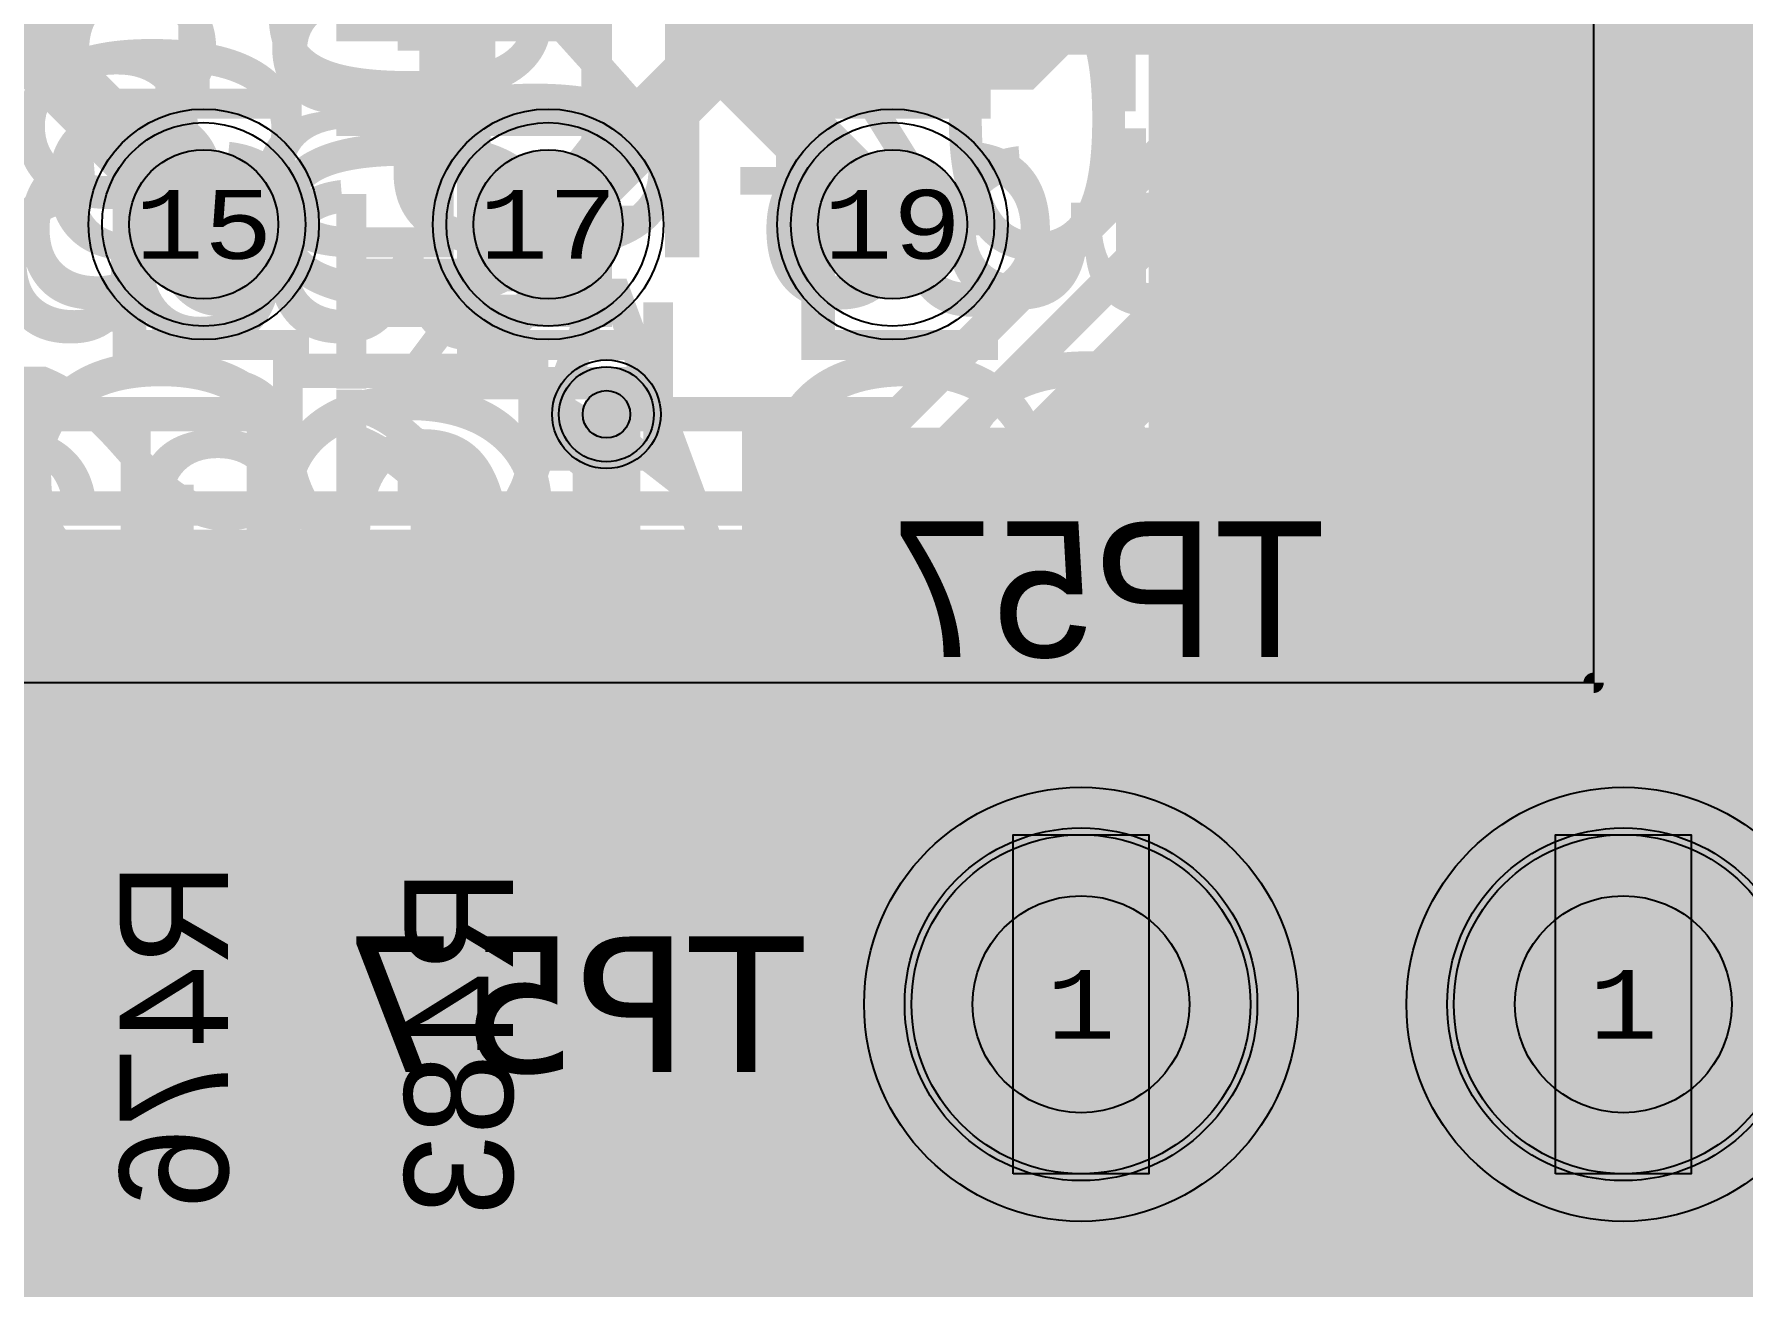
# Model space of a CAD drawing. Extents: x -28 to 199, y -61 to 255.
# Drawn here: x 127.28 to 139.88, y 136.67 to 145.9 of the extents above; entities that cross this region are included whole.
import ezdxf
from ezdxf.enums import TextEntityAlignment as Align

# ---------------------------------------------------------------- set-up
doc = ezdxf.new("R2010")
doc.units = 0
doc.header["$MEASUREMENT"] = 0
for name, color, linetype in [('ASSEMBLY_OUTLINES_BTM', 191, 'CONTINUOUS'), ('ASSEMBLY_OUTLINES_TOP', 102, 'CONTINUOUS'), ('ASSEMBLY_PART_NUMBERS_BTM', 191, 'CONTINUOUS'), ('ASSEMBLY_PART_NUMBERS_TOP', 102, 'CONTINUOUS'), ('ASSEMBLY_REF_DES_BTM', 191, 'CONTINUOUS'), ('DRILL_DRAWING', 21, 'CONTINUOUS'), ('GENERATED_SILKSCREEN_BTM', 255, 'CONTINUOUS'), ('GENERATED_SILKSCREEN_TOP', 140, 'CONTINUOUS'), ('PART_HOLES_LAYER_2', 30, 'CONTINUOUS'), ('PART_HOLES_LAYER_3', 30, 'CONTINUOUS'), ('PART_HOLES_LAYER_BOTTOM', 30, 'CONTINUOUS'), ('PART_HOLES_LAYER_TOP', 30, 'CONTINUOUS'), ('PART_PADS_LAYER_2', 230, 'CONTINUOUS'), ('PART_PADS_LAYER_3', 81, 'CONTINUOUS'), ('PART_PADS_LAYER_BOTTOM', 10, 'CONTINUOUS'), ('PART_PADS_LAYER_TOP', 150, 'CONTINUOUS'), ('PIN_NUMBERS_BTM', 8, 'CONTINUOUS'), ('PIN_NUMBERS_TOP', 8, 'CONTINUOUS'), ('PLACEMENT_OUTLINES_BTM', 222, 'CONTINUOUS'), ('PLACEMENT_OUTLINES_TOP', 130, 'CONTINUOUS'), ('PLANE_DATA_LAYER_2', 230, 'CONTINUOUS'), ('PLANE_DATA_LAYER_3', 81, 'CONTINUOUS'), ('PLANE_DATA_LAYER_TOP', 150, 'CONTINUOUS'), ('PLANE_SHAPES_LAYER_2', 230, 'CONTINUOUS'), ('PLANE_SHAPES_LAYER_3', 81, 'CONTINUOUS'), ('PLANE_SHAPES_LAYER_TOP', 150, 'CONTINUOUS'), ('SILKSCREEN_OUTLINES_BTM', 211, 'CONTINUOUS'), ('SILKSCREEN_OUTLINES_TOP', 150, 'CONTINUOUS'), ('SILKSCREEN_REF_DES_BTM', 211, 'CONTINUOUS'), ('SOLDERMASK_PADS_BTM', 12, 'CONTINUOUS'), ('SOLDERMASK_PADS_TOP', 180, 'CONTINUOUS'), ('TRACES_LAYER_2', 230, 'CONTINUOUS'), ('TRACES_LAYER_BOTTOM', 10, 'CONTINUOUS'), ('TRACES_LAYER_TOP', 150, 'CONTINUOUS'), ('VIA_HOLES_LAYER_2', 30, 'CONTINUOUS'), ('VIA_HOLES_LAYER_3', 30, 'CONTINUOUS'), ('VIA_HOLES_LAYER_BOTTOM', 30, 'CONTINUOUS'), ('VIA_HOLES_LAYER_TOP', 30, 'CONTINUOUS'), ('VIA_PADS_LAYER_2', 230, 'CONTINUOUS'), ('VIA_PADS_LAYER_3', 81, 'CONTINUOUS'), ('VIA_PADS_LAYER_BOTTOM', 10, 'CONTINUOUS'), ('VIA_PADS_LAYER_TOP', 150, 'CONTINUOUS')]:
    doc.layers.add(name, color=color, linetype=linetype)
doc.styles.add('COURIER_NEW', font='COUR.TTF')
doc.styles.add('VERDANA', font='verdana.TTF')
doc.styles.add('VERIBEST_GERBER_0', font='txt')

msp = doc.modelspace()

# ---------------------------------------------------------------- hatches: boundary and pattern name
at = {"layer": 'PART_HOLES_LAYER_2'}
h = msp.add_hatch(color=256, dxfattribs=at)
edge = h.paths.add_edge_path()
edge.add_arc((128.53, 144.5), 0.55, 0, 360)
h = msp.add_hatch(color=256, dxfattribs=at)
edge = h.paths.add_edge_path()
edge.add_arc((131.07, 144.5), 0.55, 0, 360)
h = msp.add_hatch(color=256, dxfattribs=at)
edge = h.paths.add_edge_path()
edge.add_arc((133.61, 144.5), 0.55, 0, 360)
h = msp.add_hatch(color=256, dxfattribs=at)
edge = h.paths.add_edge_path()
edge.add_arc((135, 138.75), 0.8, 0, 360)
h = msp.add_hatch(color=256, dxfattribs=at)
edge = h.paths.add_edge_path()
edge.add_arc((139, 138.75), 0.8, 0, 360)
at = {"layer": 'PART_HOLES_LAYER_3'}
h = msp.add_hatch(color=256, dxfattribs=at)
edge = h.paths.add_edge_path()
edge.add_arc((128.53, 144.5), 0.55, 0, 360)
h = msp.add_hatch(color=256, dxfattribs=at)
edge = h.paths.add_edge_path()
edge.add_arc((131.07, 144.5), 0.55, 0, 360)
h = msp.add_hatch(color=256, dxfattribs=at)
edge = h.paths.add_edge_path()
edge.add_arc((133.61, 144.5), 0.55, 0, 360)
h = msp.add_hatch(color=256, dxfattribs=at)
edge = h.paths.add_edge_path()
edge.add_arc((135, 138.75), 0.8, 0, 360)
h = msp.add_hatch(color=256, dxfattribs=at)
edge = h.paths.add_edge_path()
edge.add_arc((139, 138.75), 0.8, 0, 360)
at = {"layer": 'PART_HOLES_LAYER_BOTTOM'}
h = msp.add_hatch(color=256, dxfattribs=at)
edge = h.paths.add_edge_path()
edge.add_arc((128.53, 144.5), 0.55, 0, 360)
h = msp.add_hatch(color=256, dxfattribs=at)
edge = h.paths.add_edge_path()
edge.add_arc((131.07, 144.5), 0.55, 0, 360)
h = msp.add_hatch(color=256, dxfattribs=at)
edge = h.paths.add_edge_path()
edge.add_arc((133.61, 144.5), 0.55, 0, 360)
h = msp.add_hatch(color=256, dxfattribs=at)
edge = h.paths.add_edge_path()
edge.add_arc((135, 138.75), 0.8, 0, 360)
h = msp.add_hatch(color=256, dxfattribs=at)
edge = h.paths.add_edge_path()
edge.add_arc((139, 138.75), 0.8, 0, 360)
at = {"layer": 'PART_HOLES_LAYER_TOP'}
h = msp.add_hatch(color=256, dxfattribs=at)
edge = h.paths.add_edge_path()
edge.add_arc((128.53, 144.5), 0.55, 0, 360)
h = msp.add_hatch(color=256, dxfattribs=at)
edge = h.paths.add_edge_path()
edge.add_arc((131.07, 144.5), 0.55, 0, 360)
h = msp.add_hatch(color=256, dxfattribs=at)
edge = h.paths.add_edge_path()
edge.add_arc((133.61, 144.5), 0.55, 0, 360)
h = msp.add_hatch(color=256, dxfattribs=at)
edge = h.paths.add_edge_path()
edge.add_arc((135, 138.75), 0.8, 0, 360)
h = msp.add_hatch(color=256, dxfattribs=at)
edge = h.paths.add_edge_path()
edge.add_arc((139, 138.75), 0.8, 0, 360)
at = {"layer": 'PLANE_DATA_LAYER_2'}
for points in [[(135, 138.75), (136.114542, 139.864542)], [(135, 138.75), (133.885458, 137.635458)], [(135, 138.75), (136.114542, 137.635458)]]:
    msp.add_hatch(color=256, dxfattribs=at).paths.add_polyline_path(points, is_closed=False, flags=0)
at = {"layer": 'PLANE_DATA_LAYER_3'}
for points in [[(135, 138.75), (135, 140.3262)], [(135, 138.75), (133.4238, 138.75)], [(135, 138.75), (136.5762, 138.75)], [(135, 138.75), (135, 137.1738)]]:
    msp.add_hatch(color=256, dxfattribs=at).paths.add_polyline_path(points, is_closed=False, flags=0)
at = {"layer": 'PLANE_DATA_LAYER_TOP'}
h = msp.add_hatch(color=256, dxfattribs=at)
h.paths.add_polyline_path([(154.25, 152.209225, -0.5823694133109129), (154.134713, 152.143814, 0.5823676806362501), (153, 151.5), (153, 151.499999, 0.1354740775508314), (153.106186, 151.115287, -0.5823731847991889), (153.040775, 151), (144.250008, 151, 0.414213562373095), (144.25, 150.999992), (144.25, 146.483544, -0.414213562373095), (144.1738, 146.407344), (141.769081, 146.407344, 0.1989121882725248), (141.468561, 146.282864), (141.046025, 145.860328, 0.1989121882725126), (140.921545, 145.559808), (140.921545, 141.440665, 0.1427307751627057), (140.988072, 141.212362, -0.1427301909019749), (141, 141.171429), (141, 137.8262, -0.414213562373095), (140.9238, 137.75), (140.73867, 137.75, -0.1989133663345656), (140.684788, 137.772318), (140.390954, 138.066152, -0.198909955685367), (140.368636, 138.120033), (140.368636, 138.120034, -0.1031534785254389), (140.374987, 138.150489, 0.1031534113604272), (140.5, 138.749998), (140.5, 138.75, 0.9999999999999999), (137.5, 138.75), (137.5, 138.749998, 0.1031534113604272), (137.625013, 138.150489, -0.1031534785254389), (137.631364, 138.120034), (137.631364, 138.120033, -0.198909955685367), (137.609046, 138.066152), (136.065212, 136.522318, -0.1989133663345656), (136.01133, 136.5), (132.5762, 136.5, -0.414213562373095), (132.5, 136.5762), (132.5, 142.9238, -0.414213562373095), (132.5762, 143), (135.499992, 143, 0.414213562373095), (135.5, 143.000008), (135.5, 146.249992, 0.414213562373095), (135.499992, 146.25), (134.415417, 146.25, -0.6466125677111123), (134.35839, 146.37674, 0.1833038617632562), (134.61, 147.039999), (134.61, 147.04, 0.6130225687010995), (133.021693, 147.848638, -0.6130231653140926), (132.900664, 147.910256), (132.900664, 151.273831, -0.1989099556852985), (132.922982, 151.327712), (133.322952, 151.727682, -0.1989133663345373), (133.376834, 151.75), (144.249992, 151.75, 0.414213562373095), (144.25, 151.750008), (144.25, 153.3238, -0.414213562373095), (144.3262, 153.4), (154.1738, 153.4, -0.414213562373095), (154.25, 153.3238)], flags=0)
h.paths.add_polyline_path([(133.5, 138.75, -0.9999999999999999), (136.5, 138.75, -0.9999999999999999)], flags=0)
for points in [[(135, 138.75), (135, 140.3262)], [(135, 138.75), (133.4238, 138.75)], [(135, 138.75), (136.5762, 138.75)], [(135, 138.75), (135, 137.1738)]]:
    msp.add_hatch(color=256, dxfattribs=at).paths.add_polyline_path(points, is_closed=False, flags=0)
at = {"layer": 'PLANE_SHAPES_LAYER_2'}
h = msp.add_hatch(color=256, dxfattribs=at)
h.paths.add_polyline_path([(169.5, 129.25), (149.5, 129.25), (142.25, 122), (142.25, 90.5), (147.5, 90.5), (147.5, 80), (154, 80), (154, 69.25), (131.75, 69.25), (131.75, 73.25), (121.25, 73.25), (121.25, 81), (110.5, 81), (110.5, 125.75), (106.5, 125.75), (106.5, 128.75), (93.5, 128.75), (93.5, 120.25), (91.75, 120.25), (91.75, 121.5), (80, 121.5), (80, 118.25), (73.25, 118.25), (73.25, 124.5), (67.5, 124.5), (67.5, 128), (57.75, 128), (57.75, 120.25), (55.25, 120.25), (55.25, 121.5), (47.5, 121.5), (47.5, 119), (35, 119), (35, 134.75), (32.75, 134.75), (32.75, 159.75), (29.25, 159.75), (29.25, 175.25), (22.5, 175.25), (22.5, 195.25), (17.25, 195.25), (17.25, 198), (22.5, 198), (22.5, 216.5), (40.25, 216.5), (40.25, 235.5), (54.5, 235.5), (54.5, 254), (87.25, 254), (87.25, 236.25), (86.25, 236.25), (86.25, 228.75), (81, 228.75), (81, 218.75), (95.25, 218.75), (95.25, 194.5), (87, 194.5), (87, 172), (131.1, 172), (131.1, 208.75), (115.5, 208.75), (115.5, 213.75), (106.75, 213.75), (106.75, 218.75), (110.25, 222.25), (110.25, 226.25), (142.5, 226.25), (142.5, 221.5), (160.5, 221.5), (160.5, 240.75), (169.5, 240.75)])
h.paths.add_polyline_path([(35.5, 149.5), (41.75, 149.5), (41.75, 152), (39.25, 152), (39.25, 154), (37.75, 154), (37.75, 152), (35.5, 152)], flags=16)
h.paths.add_polyline_path([(37.5, 125.75), (37.5, 128.75), (42.75, 128.75), (42.75, 125.75)], flags=16)
h.paths.add_polyline_path([(52, 127.75), (52, 130.75), (54.25, 130.75), (54.25, 127.75)], flags=16)
h.paths.add_polyline_path([(50.75, 219.5), (50.75, 226.5), (71.75, 226.5), (71.75, 219.5)], flags=16)
h.paths.add_polyline_path([(66.5, 150.75), (66.5, 177.5), (72.25, 177.5), (72.25, 150.75)], flags=16)
h.paths.add_polyline_path([(47.25, 185.25), (73, 185.25), (73, 188.25), (70.25, 188.25), (70.25, 191), (47.25, 191)], flags=16)
h.paths.add_polyline_path([(84.5, 208), (84.5, 212.75), (85, 212.75), (85, 208)], flags=16)
h.paths.add_polyline_path([(61.5, 137.25), (87.75, 137.25), (87.75, 140.5), (84.75, 140.5), (84.75, 143), (61.5, 143)], flags=16)
h.paths.add_polyline_path([(88.75, 127), (88.75, 130), (91, 130), (91, 127)], flags=16)
h.paths.add_polyline_path([(85.5, 130.25), (85.5, 132.5), (91, 132.5), (91, 130.25)], flags=16)
h.paths.add_polyline_path([(108.75, 142.25), (135.75, 142.25), (135.75, 145.75), (132.25, 145.75), (132.25, 149), (108.75, 149)], flags=16)
h.paths.add_polyline_path([(114.25, 126.75), (140.75, 126.75), (140.75, 129.75), (137.25, 129.75), (137.25, 133), (114.25, 133)], flags=16)
h.paths.add_polyline_path([(155.25, 180.25), (166.25, 180.25), (166.25, 186.25), (152.25, 186.25), (152.25, 183), (155.25, 183)], flags=16)
at = {"layer": 'PLANE_SHAPES_LAYER_3'}
h = msp.add_hatch(color=256, dxfattribs=at)
h.paths.add_polyline_path([(169.5, 129.25), (149.5, 129.25), (142.25, 122), (142.25, 90.5), (147.5, 90.5), (147.5, 80), (154, 80), (154, 69.25), (131.75, 69.25), (131.75, 73.25), (121.25, 73.25), (121.25, 81), (110.5, 81), (110.5, 125.75), (106.5, 125.75), (106.5, 128.75), (93.5, 128.75), (93.5, 120.25), (91.75, 120.25), (91.75, 121.5), (80, 121.5), (80, 118.25), (73.25, 118.25), (73.25, 124.5), (67.5, 124.5), (67.5, 127.75), (58.25, 127.75), (58.25, 130.25), (88.75, 130.25), (88.75, 127), (91, 127), (91, 132.5), (55, 132.5), (55, 131.25), (52, 131.25), (52, 127.75), (55, 127.75), (55, 127.25), (57.75, 127.25), (57.75, 120.25), (55.25, 120.25), (55.25, 121.5), (47.5, 121.5), (47.5, 119), (35, 119), (35, 134.75), (32.75, 134.75), (32.75, 159.75), (29.25, 159.75), (29.25, 175.25), (22.5, 175.25), (22.5, 195.25), (17.25, 195.25), (17.25, 198), (22.5, 198), (22.5, 216.5), (40.25, 216.5), (40.25, 235.5), (54.5, 235.5), (54.5, 254), (87.25, 254), (87.25, 236.25), (86.25, 236.25), (86.25, 228.75), (81, 228.75), (81, 218.75), (95.25, 218.75), (95.25, 194.5), (87, 194.5), (87, 172), (131.1, 172), (131.1, 208.75), (115.5, 208.75), (115.5, 213.75), (106.75, 213.75), (106.75, 218.75), (110.25, 222.25), (110.25, 226.25), (142.5, 226.25), (142.5, 221.5), (160.5, 221.5), (160.5, 240.75), (169.5, 240.75)])
h.paths.add_polyline_path([(35.5, 149.5), (41.75, 149.5), (41.75, 152), (39.25, 152), (39.25, 154), (37.75, 154), (37.75, 152), (35.5, 152)], flags=16)
h.paths.add_polyline_path([(37.5, 125.75), (37.5, 128.75), (42.75, 128.75), (42.75, 125.75)], flags=16)
h.paths.add_polyline_path([(50.75, 219.5), (50.75, 226.5), (71.75, 226.5), (71.75, 219.5)], flags=16)
h.paths.add_polyline_path([(66.5, 150.75), (66.5, 177.5), (72.25, 177.5), (72.25, 150.75)], flags=16)
h.paths.add_polyline_path([(47.25, 185.25), (73, 185.25), (73, 188.25), (70.25, 188.25), (70.25, 191), (47.25, 191)], flags=16)
h.paths.add_polyline_path([(84.5, 208), (84.5, 212.75), (85, 212.75), (85, 208)], flags=16)
h.paths.add_polyline_path([(61.5, 137.25), (87.75, 137.25), (87.75, 140.5), (84.75, 140.5), (84.75, 143), (61.5, 143)], flags=16)
h.paths.add_polyline_path([(108.75, 142.25), (135.75, 142.25), (135.75, 145.75), (132.25, 145.75), (132.25, 149), (108.75, 149)], flags=16)
h.paths.add_polyline_path([(114.25, 126.75), (140.75, 126.75), (140.75, 129.75), (137.25, 129.75), (137.25, 133), (114.25, 133)], flags=16)
h.paths.add_polyline_path([(155.25, 180.25), (166.25, 180.25), (166.25, 186.25), (152.25, 186.25), (152.25, 183), (155.25, 183)], flags=16)
at = {"layer": 'VIA_HOLES_LAYER_2'}
h = msp.add_hatch(color=256, dxfattribs=at)
edge = h.paths.add_edge_path()
edge.add_arc((131.5, 143.1), 0.175, 0, 360)
at = {"layer": 'VIA_HOLES_LAYER_3'}
h = msp.add_hatch(color=256, dxfattribs=at)
edge = h.paths.add_edge_path()
edge.add_arc((131.5, 143.1), 0.175, 0, 360)
at = {"layer": 'VIA_HOLES_LAYER_BOTTOM'}
h = msp.add_hatch(color=256, dxfattribs=at)
edge = h.paths.add_edge_path()
edge.add_arc((131.5, 143.1), 0.175, 0, 360)
at = {"layer": 'VIA_HOLES_LAYER_TOP'}
h = msp.add_hatch(color=256, dxfattribs=at)
edge = h.paths.add_edge_path()
edge.add_arc((131.5, 143.1), 0.175, 0, 360)

# ---------------------------------------------------------------- linework, layer by layer
at = {"layer": 'ASSEMBLY_OUTLINES_BTM'}
msp.add_lwpolyline([(134.5, 137.5), (134.5, 140), (135.5, 140), (135.5, 137.5)], close=True, dxfattribs=at)
msp.add_circle((135, 138.75), 1.6, dxfattribs=at)
at = {"layer": 'ASSEMBLY_OUTLINES_TOP', "const_width": 0.2}
msp.add_lwpolyline([(105.58, 141.12), (105.58, 150.42), (138.78, 150.42), (138.78, 141.12)], close=True, dxfattribs=at)
at = {"layer": 'ASSEMBLY_OUTLINES_TOP'}
msp.add_lwpolyline([(138.5, 137.5), (138.5, 140), (139.5, 140), (139.5, 137.5)], close=True, dxfattribs=at)
msp.add_circle((139, 138.75), 1.6, dxfattribs=at)
at = {"layer": 'GENERATED_SILKSCREEN_BTM', "const_width": 0.15}
for points in [[(133.692, 141.323), (133.694, 141.316), (133.693, 141.309), (133.689, 141.303), (133.683, 141.299), (133.676, 141.297), (133.669, 141.296), (133.663, 141.298), (133.658, 141.304), (133.119, 142.263), (133.117, 142.268), (133.117, 142.272), (133.117, 142.276), (133.119, 142.28), (133.122, 142.286), (133.126, 142.29), (133.131, 142.292), (133.136, 142.293), (133.811, 142.293), (133.818, 142.291), (133.824, 142.286), (133.827, 142.28), (133.828, 142.272), (133.827, 142.265), (133.824, 142.258), (133.818, 142.253), (133.811, 142.252), (133.17, 142.252), (133.692, 141.323)], [(134.587, 141.949), (134.591, 141.948), (134.594, 141.947), (134.598, 141.945), (134.734, 141.835), (134.734, 142.252), (134.081, 142.252), (134.074, 142.254), (134.068, 142.258), (134.065, 142.265), (134.064, 142.272), (134.065, 142.28), (134.068, 142.286), (134.074, 142.291), (134.081, 142.293), (134.756, 142.293), (134.763, 142.291), (134.769, 142.286), (134.774, 142.28), (134.776, 142.273), (134.776, 141.792), (134.775, 141.785), (134.772, 141.78), (134.768, 141.777), (134.761, 141.775), (134.757, 141.773), (134.752, 141.772), (134.747, 141.773), (134.743, 141.776), (134.58, 141.909), (134.257, 141.909), (134.101, 141.782), (134.101, 141.46), (134.257, 141.335), (134.58, 141.335), (134.743, 141.467), (134.75, 141.47), (134.756, 141.47), (134.763, 141.466), (134.768, 141.461), (134.772, 141.454), (134.774, 141.447), (134.773, 141.443), (134.772, 141.44), (134.77, 141.437), (134.767, 141.435), (134.598, 141.297), (134.595, 141.295), (134.591, 141.295), (134.587, 141.293), (134.25, 141.293), (134.248, 141.293), (134.246, 141.294), (134.245, 141.294), (134.243, 141.295), (134.241, 141.295), (134.237, 141.297), (134.068, 141.435), (134.065, 141.438), (134.064, 141.44), (134.062, 141.446), (134.061, 141.45), (134.061, 141.792), (134.062, 141.796), (134.064, 141.802), (134.064, 141.804), (134.066, 141.805), (134.067, 141.807), (134.068, 141.809), (134.237, 141.945), (134.242, 141.947), (134.246, 141.948), (134.25, 141.949), (134.587, 141.949)], [(135.012, 141.913), (135.009, 141.915), (135.008, 141.92), (135.006, 141.925), (135.005, 141.93), (135.005, 142.136), (135.006, 142.141), (135.008, 142.144), (135.008, 142.147), (135.009, 142.148), (135.011, 142.149), (135.012, 142.151), (135.182, 142.289), (135.187, 142.291), (135.191, 142.292), (135.195, 142.293), (135.699, 142.293), (135.708, 142.291), (135.714, 142.286), (135.719, 142.28), (135.721, 142.273), (135.721, 141.313), (135.719, 141.305), (135.714, 141.3), (135.708, 141.297), (135.701, 141.296), (135.693, 141.297), (135.686, 141.3), (135.681, 141.305), (135.679, 141.313), (135.679, 141.773), (135.195, 141.773), (135.188, 141.774), (135.186, 141.775), (135.184, 141.775), (135.182, 141.776), (135.012, 141.913)], [(135.679, 142.252), (135.201, 142.252), (135.045, 142.126), (135.045, 141.94), (135.201, 141.813), (135.679, 141.813), (135.679, 142.252)], [(136.328, 141.313), (136.327, 141.306), (136.322, 141.3), (136.315, 141.297), (136.308, 141.296), (136.302, 141.297), (136.295, 141.3), (136.29, 141.306), (136.288, 141.313), (136.288, 142.252), (135.971, 142.252), (135.964, 142.254), (135.958, 142.258), (135.955, 142.265), (135.954, 142.272), (135.955, 142.28), (135.958, 142.287), (135.964, 142.292), (135.971, 142.293), (136.646, 142.293), (136.653, 142.292), (136.659, 142.287), (136.662, 142.28), (136.663, 142.272), (136.662, 142.265), (136.659, 142.258), (136.653, 142.254), (136.646, 142.252), (136.328, 142.252), (136.328, 141.313)], [(128.2108, 139.1256), (128.2092, 139.1232), (128.2052, 139.1224), (128.2012, 139.12), (128.1972, 139.12), (128.0324, 139.12), (128.0284, 139.12), (128.026, 139.1224), (128.0236, 139.1224), (128.0228, 139.1232), (128.022, 139.124), (128.0196, 139.1256), (127.91, 139.2616), (127.9084, 139.2656), (127.9076, 139.268), (127.9068, 139.272), (127.9068, 139.6752), (127.9084, 139.6824), (127.9124, 139.6864), (127.9172, 139.6912), (127.9228, 139.6928), (128.6908, 139.6928), (128.6972, 139.6912), (128.7012, 139.6872), (128.7036, 139.6824), (128.7044, 139.6768), (128.7036, 139.6704), (128.7012, 139.6648), (128.6972, 139.6608), (128.6908, 139.6592), (128.3228, 139.6592), (128.3228, 139.2832), (128.6956, 139.152), (128.7012, 139.1488), (128.7044, 139.1432), (128.7052, 139.1368), (128.7036, 139.132), (128.7012, 139.1272), (128.6964, 139.1232), (128.6916, 139.1208), (128.6852, 139.1224), (128.3124, 139.2536), (128.2108, 139.1256)], [(127.9396, 139.6592), (127.9396, 139.276), (128.0404, 139.152), (128.1892, 139.152), (128.2908, 139.276), (128.2908, 139.6592), (127.9396, 139.6592)], [(130.3108, 139.0752), (130.3092, 139.0728), (130.3052, 139.072), (130.3012, 139.0696), (130.2972, 139.0696), (130.1324, 139.0696), (130.1284, 139.0696), (130.126, 139.072), (130.1236, 139.072), (130.1228, 139.0728), (130.122, 139.0736), (130.1196, 139.0752), (130.01, 139.2112), (130.0084, 139.2152), (130.0076, 139.2176), (130.0068, 139.2216), (130.0068, 139.6248), (130.0084, 139.632), (130.0124, 139.636), (130.0172, 139.6408), (130.0228, 139.6424), (130.7908, 139.6424), (130.7972, 139.6408), (130.8012, 139.6368), (130.8036, 139.632), (130.8044, 139.6264), (130.8036, 139.62), (130.8012, 139.6144), (130.7972, 139.6104), (130.7908, 139.6088), (130.4228, 139.6088), (130.4228, 139.2328), (130.7956, 139.1016), (130.8012, 139.0984), (130.8044, 139.0928), (130.8052, 139.0864), (130.8036, 139.0816), (130.8012, 139.0768), (130.7964, 139.0728), (130.7916, 139.0704), (130.7852, 139.072), (130.4124, 139.2032), (130.3108, 139.0752)], [(130.0396, 139.6088), (130.0396, 139.2256), (130.1404, 139.1016), (130.2892, 139.1016), (130.3908, 139.2256), (130.3908, 139.6088), (130.0396, 139.6088)], [(128.6908, 138.4504), (128.6972, 138.4496), (128.7012, 138.4456), (128.7036, 138.44), (128.7044, 138.4344), (128.7036, 138.4288), (128.7012, 138.424), (128.6972, 138.42), (128.6908, 138.4184), (128.4484, 138.4184), (128.4484, 138.3808), (128.4468, 138.3752), (128.4436, 138.3704), (128.438, 138.368), (128.4324, 138.3672), (128.426, 138.368), (128.4204, 138.3704), (128.4164, 138.3752), (128.4156, 138.3808), (128.4156, 138.4184), (127.9452, 138.4184), (127.9412, 138.4192), (127.938, 138.4208), (127.9348, 138.4248), (127.9324, 138.4288), (127.9308, 138.4336), (127.93, 138.4384), (127.9308, 138.4424), (127.934, 138.4464), (128.4196, 138.932), (128.4244, 138.9352), (128.4292, 138.9368), (128.434, 138.936), (128.4396, 138.9328), (128.4436, 138.9312), (128.446, 138.928), (128.4476, 138.9248), (128.4484, 138.9208), (128.4484, 138.4504), (128.6908, 138.4504)], [(128.4156, 138.8808), (127.986, 138.4504), (128.4156, 138.4504), (128.4156, 138.8808)], [(130.5156, 138.8304), (130.086, 138.4), (130.5156, 138.4), (130.5156, 138.8304)], [(130.7908, 138.4), (130.7972, 138.3992), (130.8012, 138.3952), (130.8036, 138.3896), (130.8044, 138.384), (130.8036, 138.3784), (130.8012, 138.3736), (130.7972, 138.3696), (130.7908, 138.368), (130.5484, 138.368), (130.5484, 138.3304), (130.5468, 138.3248), (130.5436, 138.32), (130.538, 138.3176), (130.5324, 138.3168), (130.526, 138.3176), (130.5204, 138.32), (130.5164, 138.3248), (130.5156, 138.3304), (130.5156, 138.368), (130.0452, 138.368), (130.0412, 138.3688), (130.038, 138.3704), (130.0348, 138.3744), (130.0324, 138.3784), (130.0308, 138.3832), (130.03, 138.388), (130.0308, 138.392), (130.034, 138.396), (130.5196, 138.8816), (130.5244, 138.8848), (130.5292, 138.8864), (130.534, 138.8856), (130.5396, 138.8824), (130.5436, 138.8808), (130.546, 138.8776), (130.5476, 138.8744), (130.5484, 138.8704), (130.5484, 138.4), (130.7908, 138.4)], [(128.6828, 138.0696), (128.6884, 138.0712), (128.694, 138.0704), (128.6988, 138.0664), (128.702, 138.0624), (128.7036, 138.0568), (128.7044, 138.0512), (128.702, 138.0464), (128.698, 138.0424), (127.9308, 137.6112), (127.9268, 137.6096), (127.9236, 137.6096), (127.9204, 137.6096), (127.9172, 137.6112), (127.9124, 137.6136), (127.9092, 137.6168), (127.9076, 137.6208), (127.9068, 137.6248), (127.9068, 138.1648), (127.9084, 138.1704), (127.9124, 138.1744), (127.9172, 138.1776), (127.9236, 138.1784), (127.9292, 138.1776), (127.9348, 138.1744), (127.9388, 138.1704), (127.9396, 138.1648), (127.9396, 137.652), (128.6828, 138.0696)], [(130.302, 137.5928), (130.3788, 137.6184), (130.4556, 137.5928), (130.458, 137.5928), (130.4612, 137.592), (130.7084, 137.592), (130.7108, 137.592), (130.7132, 137.5928), (130.7164, 137.5936), (130.7196, 137.5968), (130.802, 137.6768), (130.8052, 137.68), (130.806, 137.6848), (130.8068, 137.688), (130.8068, 137.9816), (130.8068, 137.984), (130.806, 137.9864), (130.8052, 137.9896), (130.802, 137.9928), (130.7196, 138.0728), (130.7164, 138.076), (130.7132, 138.0776), (130.7084, 138.0776), (130.4612, 138.0776), (130.458, 138.0776), (130.4564, 138.0776), (130.4556, 138.0768), (130.3788, 138.0512), (130.302, 138.0768), (130.3012, 138.0776), (130.2964, 138.0776), (130.1044, 138.0776), (130.1012, 138.0776), (130.0972, 138.076), (130.0932, 138.0728), (130.0108, 137.9928), (130.0084, 137.9896), (130.0076, 137.9864), (130.0068, 137.984), (130.0068, 137.9816), (130.0068, 137.688), (130.0076, 137.6848), (130.0084, 137.68), (130.0108, 137.6768), (130.0932, 137.5968), (130.098, 137.5936), (130.1012, 137.5928), (130.1044, 137.592), (130.2964, 137.592), (130.2996, 137.592), (130.3012, 137.5928), (130.302, 137.5928)], [(130.1132, 138.0456), (130.2948, 138.0456), (130.3636, 138.024), (130.3636, 137.6472), (130.2948, 137.624), (130.1132, 137.624), (130.0396, 137.6944), (130.0396, 137.9736), (130.1132, 138.0456)], [(130.4644, 138.0456), (130.7012, 138.0456), (130.774, 137.9736), (130.774, 137.6944), (130.7012, 137.624), (130.4644, 137.624), (130.3956, 137.6472), (130.3956, 138.024), (130.4644, 138.0456)], [(127.91, 136.9928), (128.0196, 136.8584), (128.0236, 136.8544), (128.03, 136.8536), (128.034, 136.8544), (128.0388, 136.856), (128.042, 136.8584), (128.0452, 136.8624), (128.0476, 136.8664), (128.0484, 136.8704), (128.0484, 136.8744), (128.046, 136.8776), (127.9396, 137.0088), (127.9396, 137.268), (128.0404, 137.3912), (128.3276, 137.3912), (128.2388, 137.2824), (128.238, 137.2792), (128.2372, 137.2776), (128.2372, 137.2768), (128.2364, 137.2768), (128.2356, 137.2728), (128.2356, 137.0032), (128.2364, 137), (128.2372, 136.9992), (128.2372, 136.9984), (128.238, 136.996), (128.2388, 136.9928), (128.3476, 136.8584), (128.35, 136.8576), (128.3508, 136.856), (128.3516, 136.8552), (128.3532, 136.8552), (128.3588, 136.8536), (128.3612, 136.8528), (128.5812, 136.8528), (128.5852, 136.8536), (128.5884, 136.8552), (128.5916, 136.856), (128.594, 136.8584), (128.7036, 136.9928), (128.7052, 136.9968), (128.706, 136.9976), (128.706, 136.9992), (128.7068, 137.0008), (128.7068, 137.0016), (128.7068, 137.0032), (128.7068, 137.2728), (128.706, 137.276), (128.7052, 137.2792), (128.7036, 137.2824), (128.594, 137.4168), (128.5924, 137.4184), (128.5916, 137.42), (128.5892, 137.4216), (128.5836, 137.4232), (128.5812, 137.424), (128.0324, 137.424), (128.0284, 137.4232), (128.0252, 137.4216), (128.0236, 137.42), (128.022, 137.4184), (128.0196, 137.4168), (127.91, 137.2824), (127.9092, 137.2792), (127.9084, 137.2768), (127.9076, 137.276), (127.9068, 137.2728), (127.9068, 137.0032), (127.9076, 137), (127.9076, 136.9992), (127.9084, 136.9984), (127.9092, 136.996), (127.91, 136.9928)], [(128.3692, 137.3912), (128.5732, 137.3912), (128.674, 137.268), (128.674, 137.0096), (128.5732, 136.8848), (128.3692, 136.8848), (128.2676, 137.0096), (128.2676, 137.268), (128.3692, 137.3912)], [(130.8036, 137.2392), (130.694, 137.3744), (130.69, 137.3784), (130.6876, 137.3792), (130.6852, 137.3792), (130.6796, 137.3784), (130.674, 137.3752), (130.67, 137.3712), (130.6668, 137.3664), (130.666, 137.3608), (130.6676, 137.3552), (130.774, 137.2248), (130.774, 136.9664), (130.6732, 136.8416), (130.5244, 136.8416), (130.4228, 136.9648), (130.4228, 137.0976), (130.4212, 137.104), (130.418, 137.108), (130.4124, 137.1104), (130.4068, 137.1112), (130.4012, 137.1104), (130.3956, 137.108), (130.3924, 137.104), (130.3908, 137.0976), (130.3908, 136.9648), (130.2892, 136.8416), (130.1404, 136.8416), (130.0396, 136.9664), (130.0396, 137.2248), (130.146, 137.3552), (130.1476, 137.3608), (130.1468, 137.3664), (130.1444, 137.3712), (130.1396, 137.3752), (130.1348, 137.3784), (130.1292, 137.3792), (130.126, 137.3792), (130.1236, 137.3784), (130.1196, 137.3744), (130.01, 137.2392), (130.0092, 137.2368), (130.0084, 137.2344), (130.0076, 137.2336), (130.0068, 137.2304), (130.0068, 136.9608), (130.0076, 136.9568), (130.0084, 136.9552), (130.0092, 136.9528), (130.01, 136.9504), (130.1196, 136.8152), (130.1236, 136.8128), (130.1268, 136.812), (130.1292, 136.8104), (130.1324, 136.8096), (130.2972, 136.8096), (130.2996, 136.8104), (130.3052, 136.812), (130.3092, 136.8128), (130.3108, 136.8152), (130.4068, 136.9328), (130.5028, 136.8152), (130.5044, 136.8144), (130.506, 136.8128), (130.5068, 136.812), (130.5084, 136.812), (130.514, 136.8104), (130.5164, 136.8096), (130.6812, 136.8096), (130.6852, 136.8104), (130.6884, 136.812), (130.6916, 136.8128), (130.694, 136.8152), (130.8036, 136.9504), (130.8052, 136.9536), (130.806, 136.9544), (130.806, 136.9568), (130.8068, 136.9576), (130.8068, 136.9584), (130.8068, 136.9608), (130.8068, 137.2304), (130.806, 137.2336), (130.8052, 137.2368), (130.8036, 137.2392)]]:
    msp.add_lwpolyline(points, dxfattribs=at)
msp.add_lwpolyline([(133.4, 138.75, -1), (136.6, 138.75, -1)], format="xyb", close=True, dxfattribs=at)
at = {"layer": 'GENERATED_SILKSCREEN_TOP', "const_width": 0.15}
msp.add_lwpolyline([(138.780005, 141.12, -0.4142135624), (138.78, 141.119995), (105.58, 141.119995, -0.4142135624), (105.579995, 141.12), (105.579995, 150.42, -0.4142135624), (105.58, 150.420005), (107.080269, 150.420005, 7.9139e-06), (107.080278, 150.419995), (105.580005, 150.419995), (105.580005, 141.120005), (138.779995, 141.120005), (138.779995, 150.419995), (107.719722, 150.419995, 7.9139e-06), (107.719731, 150.420005), (138.78, 150.420005, -0.4142135624), (138.780005, 150.42), (138.780005, 141.12)], format="xyb", dxfattribs=at)
msp.add_lwpolyline([(137.4, 138.75, -1), (140.6, 138.75, -1)], format="xyb", close=True, dxfattribs=at)
at = {"layer": 'PART_HOLES_LAYER_2'}
for centre, radius in [((128.53, 144.5), 0.55), ((131.07, 144.5), 0.55), ((133.61, 144.5), 0.55), ((135, 138.75), 0.8), ((139, 138.75), 0.8)]:
    msp.add_circle(centre, radius, dxfattribs=at)
at = {"layer": 'PART_HOLES_LAYER_3'}
for centre, radius in [((128.53, 144.5), 0.55), ((131.07, 144.5), 0.55), ((133.61, 144.5), 0.55), ((135, 138.75), 0.8), ((139, 138.75), 0.8)]:
    msp.add_circle(centre, radius, dxfattribs=at)
at = {"layer": 'PART_HOLES_LAYER_BOTTOM'}
for centre, radius in [((128.53, 144.5), 0.55), ((131.07, 144.5), 0.55), ((133.61, 144.5), 0.55), ((135, 138.75), 0.8), ((139, 138.75), 0.8)]:
    msp.add_circle(centre, radius, dxfattribs=at)
at = {"layer": 'PART_HOLES_LAYER_TOP'}
for centre, radius in [((128.53, 144.5), 0.55), ((131.07, 144.5), 0.55), ((133.61, 144.5), 0.55), ((135, 138.75), 0.8), ((139, 138.75), 0.8)]:
    msp.add_circle(centre, radius, dxfattribs=at)
at = {"layer": 'PART_PADS_LAYER_2'}
for centre, radius in [((128.53, 144.5), 0.75), ((131.07, 144.5), 0.75), ((133.61, 144.5), 0.75), ((135, 138.75), 1.25), ((139, 138.75), 1.25)]:
    msp.add_circle(centre, radius, dxfattribs=at)
at = {"layer": 'PART_PADS_LAYER_3'}
for centre, radius in [((128.53, 144.5), 0.75), ((131.07, 144.5), 0.75), ((133.61, 144.5), 0.75), ((135, 138.75), 1.25), ((139, 138.75), 1.25)]:
    msp.add_circle(centre, radius, dxfattribs=at)
at = {"layer": 'PART_PADS_LAYER_BOTTOM'}
for centre, radius in [((128.53, 144.5), 0.75), ((131.07, 144.5), 0.75), ((133.61, 144.5), 0.75), ((135, 138.75), 1.25), ((139, 138.75), 1.25)]:
    msp.add_circle(centre, radius, dxfattribs=at)
at = {"layer": 'PART_PADS_LAYER_TOP'}
for centre, radius in [((128.53, 144.5), 0.75), ((131.07, 144.5), 0.75), ((133.61, 144.5), 0.75), ((135, 138.75), 1.25), ((139, 138.75), 1.25)]:
    msp.add_circle(centre, radius, dxfattribs=at)
at = {"layer": 'PLACEMENT_OUTLINES_BTM'}
msp.add_circle((135, 138.75), 1.6, dxfattribs=at)
at = {"layer": 'PLACEMENT_OUTLINES_TOP'}
msp.add_lwpolyline([(105.58, 141.12), (105.58, 150.42), (138.78, 150.42), (138.78, 141.12)], close=True, dxfattribs=at)
msp.add_circle((139, 138.75), 1.6, dxfattribs=at)
at = {"layer": 'PLANE_DATA_LAYER_2', "const_width": 0.5}
for points in [[(135, 138.75), (136.114542, 139.864542)], [(135, 138.75), (133.885458, 137.635458)], [(135, 138.75), (136.114542, 137.635458)]]:
    msp.add_lwpolyline(points, dxfattribs=at)
at = {"layer": 'PLANE_DATA_LAYER_3', "const_width": 0.5}
for points in [[(135, 138.75), (135, 140.3262)], [(135, 138.75), (133.4238, 138.75)], [(135, 138.75), (136.5762, 138.75)], [(135, 138.75), (135, 137.1738)]]:
    msp.add_lwpolyline(points, dxfattribs=at)
at = {"layer": 'PLANE_DATA_LAYER_TOP', "const_width": 0.5}
for points in [[(135, 138.75), (135, 140.3262)], [(135, 138.75), (133.4238, 138.75)], [(135, 138.75), (136.5762, 138.75)], [(135, 138.75), (135, 137.1738)]]:
    msp.add_lwpolyline(points, dxfattribs=at)
at = {"layer": 'PLANE_SHAPES_LAYER_TOP'}
for points in [[(135.5, 141.25), (144.25, 141.25), (135.5, 151.75), (144.25, 151.75)], [(132.5, 136.5), (141, 136.5), (132.5, 143), (141, 143)]]:
    msp.add_solid(points, dxfattribs=at)
at = {"layer": 'SILKSCREEN_OUTLINES_BTM'}
msp.add_circle((135, 138.75), 1.6, dxfattribs=at)
at = {"layer": 'SILKSCREEN_OUTLINES_TOP'}
msp.add_lwpolyline([(105.58, 141.12), (105.58, 150.42), (138.78, 150.42), (138.78, 141.12)], close=True, dxfattribs=at)
msp.add_circle((139, 138.75), 1.6, dxfattribs=at)
at = {"layer": 'SOLDERMASK_PADS_BTM'}
for centre, radius in [((128.53, 144.5), 0.85), ((131.07, 144.5), 0.85), ((133.61, 144.5), 0.85), ((135, 138.75), 1.3), ((139, 138.75), 1.3)]:
    msp.add_circle(centre, radius, dxfattribs=at)
at = {"layer": 'SOLDERMASK_PADS_TOP'}
for centre, radius in [((128.53, 144.5), 0.85), ((131.07, 144.5), 0.85), ((133.61, 144.5), 0.85), ((135, 138.75), 1.3), ((139, 138.75), 1.3)]:
    msp.add_circle(centre, radius, dxfattribs=at)
at = {"layer": 'TRACES_LAYER_2', "const_width": 0.254}
for points in [[(131.5, 143.1), (133.662398, 143.1), (146.003, 155.440602), (146.003, 158.889459), (146.920585, 159.807044), (146.920585, 192.186241), (138.788204, 200.318622), (138.788204, 209.940743), (138.551547, 210.1774), (125.594433, 210.1774), (120.656592, 215.115241), (115.284759, 215.115241), (112.6, 217.8)], [(142.023, 211.276691), (142.023, 201.65457), (151.377814, 192.299756), (151.377814, 169.464763), (151.977, 168.865577), (151.977, 163.680423), (152.077, 163.580423), (152.077, 163.019577), (151.977, 162.919577), (151.977, 157.886505), (127, 132.909505), (127, 121.8)], [(110.5, 135.75), (111.370854, 134.879146), (111.370854, 134.678984), (111.730064, 134.319774), (118.993814, 134.319774), (118.993814, 135.077066), (125.070821, 141.154073), (133.831642, 141.154073), (133.870294, 141.192725), (134.040495, 141.192725), (147.619, 154.77123), (147.619, 157.590234), (150.681, 160.652234), (150.681, 162.627886), (150.473347, 162.835539), (150.473347, 163.526653), (149.9, 164.1), (149.9, 166.1)], [(147.9, 165.9), (147.510653, 165.510653), (147.510653, 159.358112), (146.407, 158.254459), (146.407, 155.273259), (133.538466, 142.404725), (119.404725, 142.404725), (112.8, 135.8)], [(115.5, 135.8), (121.700725, 142.000725), (133.705809, 142.000725), (146.811, 155.105916), (146.811, 158.087116), (147.921288, 159.197404), (147.921288, 164.521288), (148.4, 165)], [(149.2, 164.4), (149.2, 162.731668), (150.277, 161.654668), (150.277, 160.819577), (147.215, 157.757577), (147.215, 154.938573), (133.873152, 141.596725), (124.196725, 141.596725), (118.4, 135.8)], [(151.4, 163.3), (151.4, 160.357423), (148.023, 156.980423), (148.023, 154.603887), (134.169186, 140.750073), (126.150073, 140.750073), (121.2, 135.8)]]:
    msp.add_lwpolyline(points, dxfattribs=at)
at = {"layer": 'TRACES_LAYER_BOTTOM', "const_width": 0.5}
for points in [[(116, 140.65), (132.600171, 140.65), (139.725654, 147.775483), (139.725654, 160.882893), (140.592547, 161.749786), (140.625, 161.749786), (140.665214, 161.79), (141.8, 161.79)], [(128.53, 144.5), (127.803801, 145.226199), (127.803801, 145.252514), (127.262397, 145.793918), (127.262397, 148.754121), (128.908276, 150.4), (129.75, 150.4)], [(135.25, 150.4), (135.25, 146.449671), (134.542897, 145.742568), (132.312568, 145.742568), (131.07, 144.5)], [(142.75, 137.772642), (141.983354, 137.005996), (129.605996, 137.005996), (128.887291, 136.287291), (128.887291, 136.237291), (128.25, 135.6)]]:
    msp.add_lwpolyline(points, dxfattribs=at)
at = {"layer": 'TRACES_LAYER_TOP', "const_width": 0.5}
for points in [[(138.25, 153.6), (136.623, 153.6), (135.685048, 152.662048), (133.550212, 152.662048), (132.400664, 151.5125), (132.400664, 145.709336), (133.61, 144.5)], [(131.5, 143.1), (131.5, 135.6)], [(139, 138.75), (133.41976, 133.16976), (128.231424, 133.16976), (125.162883, 136.238301), (125.161699, 136.238301), (124.5, 136.9)], [(142.4, 137.25), (140.5, 137.25), (139, 138.75)]]:
    msp.add_lwpolyline(points, dxfattribs=at)
at = {"layer": 'VIA_HOLES_LAYER_2'}
msp.add_circle((131.5, 143.1), 0.175, dxfattribs=at)
at = {"layer": 'VIA_HOLES_LAYER_3'}
msp.add_circle((131.5, 143.1), 0.175, dxfattribs=at)
at = {"layer": 'VIA_HOLES_LAYER_BOTTOM'}
msp.add_circle((131.5, 143.1), 0.175, dxfattribs=at)
at = {"layer": 'VIA_HOLES_LAYER_TOP'}
msp.add_circle((131.5, 143.1), 0.175, dxfattribs=at)
at = {"layer": 'VIA_PADS_LAYER_2'}
msp.add_circle((131.5, 143.1), 0.4, dxfattribs=at)
at = {"layer": 'VIA_PADS_LAYER_3'}
msp.add_circle((131.5, 143.1), 0.4, dxfattribs=at)
at = {"layer": 'VIA_PADS_LAYER_BOTTOM'}
msp.add_circle((131.5, 143.1), 0.35, dxfattribs=at)
at = {"layer": 'VIA_PADS_LAYER_TOP'}
msp.add_circle((131.5, 143.1), 0.35, dxfattribs=at)

# ---------------------------------------------------------------- texts
at = {"layer": 'ASSEMBLY_PART_NUMBERS_BTM', "style": 'VERIBEST_GERBER_0', "text_generation_flag": 2}
for s, p in [('SN74LVC2G00DCTR', (129.04, 162.5)), ('ERJ-3EKF4701V', (129.96, 161.5)), ('SN74LVC2G00DCTR', (138.79, 161.25)), ('ERJ-3GEY0R00V', (127.21, 151.25)), ('ERJ-3GEY0R00V', (132.71, 151.25)), ('ERJ-3GEY0R00V', (134.04, 151.25)), ('ERJ-3GEY0R00V', (136.04, 151.25)), ('ERJ-3EKF2000V', (127.04, 151)), ('ERJ-3GEY0R00V', (129.04, 151))]:
    msp.add_text(s, height=2.032, rotation=90, dxfattribs=at).set_placement(p, align=Align.TOP_LEFT)
for s, p in [('CL10B104KB8SFNC', (145.25, 146.29)), ('ERJ-3GEY0R00V', (158.75, 145.79)), ('ERJ-3EKF1022V', (158.75, 144.04)), ('ERJ-3EKF1022V', (145.25, 142.96)), ('CL10B104KB8SFNC', (158.75, 142.46)), ('5126', (135, 141.29)), ('ERJ-3EKF2000V', (150.25, 141.04)), ('CL10C010BB8NNNC', (158.75, 141.04)), ('ERJ-3EKF1022V', (154, 141.04)), ('ERJ-3GEY0R00V', (145.25, 139.71)), ('ERJ-3EKF1022V', (158.75, 137.46))]:
    msp.add_text(s, height=2.032, dxfattribs=at).set_placement(p, align=Align.TOP_LEFT)
at = {"layer": 'ASSEMBLY_PART_NUMBERS_TOP', "style": 'VERIBEST_GERBER_0'}
for s, p in [('GRM188R71H123KA01D', (131.54, 162.75)), ('LTC6993IS6-2#TRMPBF', (129.21, 159.75)), ('ERJ-3EKF1004V', (137.29, 158.25)), ('ERJ-3EKF1213V', (131.54, 157.5)), ('MCR25JZHJ000', (140.79, 155))]:
    msp.add_text(s, height=2.032, rotation=270, dxfattribs=at).set_placement(p, align=Align.TOP_LEFT)
msp.add_text('SBH11-PBPC-D10-ST-BK', height=2.032, dxfattribs=at).set_placement((110.75, 141.96), align=Align.TOP_LEFT)
at = {"layer": 'ASSEMBLY_REF_DES_BTM', "style": 'VERDANA', "text_generation_flag": 2}
msp.add_text('TP57', height=1, dxfattribs=at).set_placement((132.95, 139.25), align=Align.TOP_LEFT)
at = {"layer": 'DRILL_DRAWING', "style": 'VERIBEST_GERBER_0'}
for s, p in [('E', (128.53, 144.5)), ('E', (131.07, 144.5)), ('E', (133.61, 144.5)), ('A', (131.5, 143.1)), ('K', (135, 138.75)), ('K', (139, 138.75))]:
    msp.add_text(s, height=2, dxfattribs=at).set_placement(p, align=Align.MIDDLE_CENTER)
at = {"layer": 'PIN_NUMBERS_BTM', "style": 'COURIER_NEW'}
for s, p in [('15', (128.53, 144.5)), ('17', (131.07, 144.5)), ('19', (133.61, 144.5)), ('1', (135, 138.75)), ('1', (139, 138.75))]:
    msp.add_text(s, height=0.508, dxfattribs=at).set_placement(p, align=Align.MIDDLE_CENTER)
at = {"layer": 'PIN_NUMBERS_TOP', "style": 'COURIER_NEW'}
for s, p in [('15', (128.53, 144.5)), ('17', (131.07, 144.5)), ('19', (133.61, 144.5)), ('1', (135, 138.75)), ('1', (139, 138.75))]:
    msp.add_text(s, height=0.508, dxfattribs=at).set_placement(p, align=Align.MIDDLE_CENTER)
at = {"layer": 'SILKSCREEN_REF_DES_BTM', "style": 'VERIBEST_GERBER_0', "text_generation_flag": 2}
msp.add_text('TP57', height=1, dxfattribs=at).set_placement((136.8, 142.31), align=Align.TOP_LEFT)
for s, p in [('R476', (127.91, 139.8)), ('R483', (130.01, 139.75))]:
    msp.add_text(s, height=0.8, rotation=90, dxfattribs=at).set_placement(p, align=Align.TOP_LEFT)

doc.saveas('drawing.dxf')
